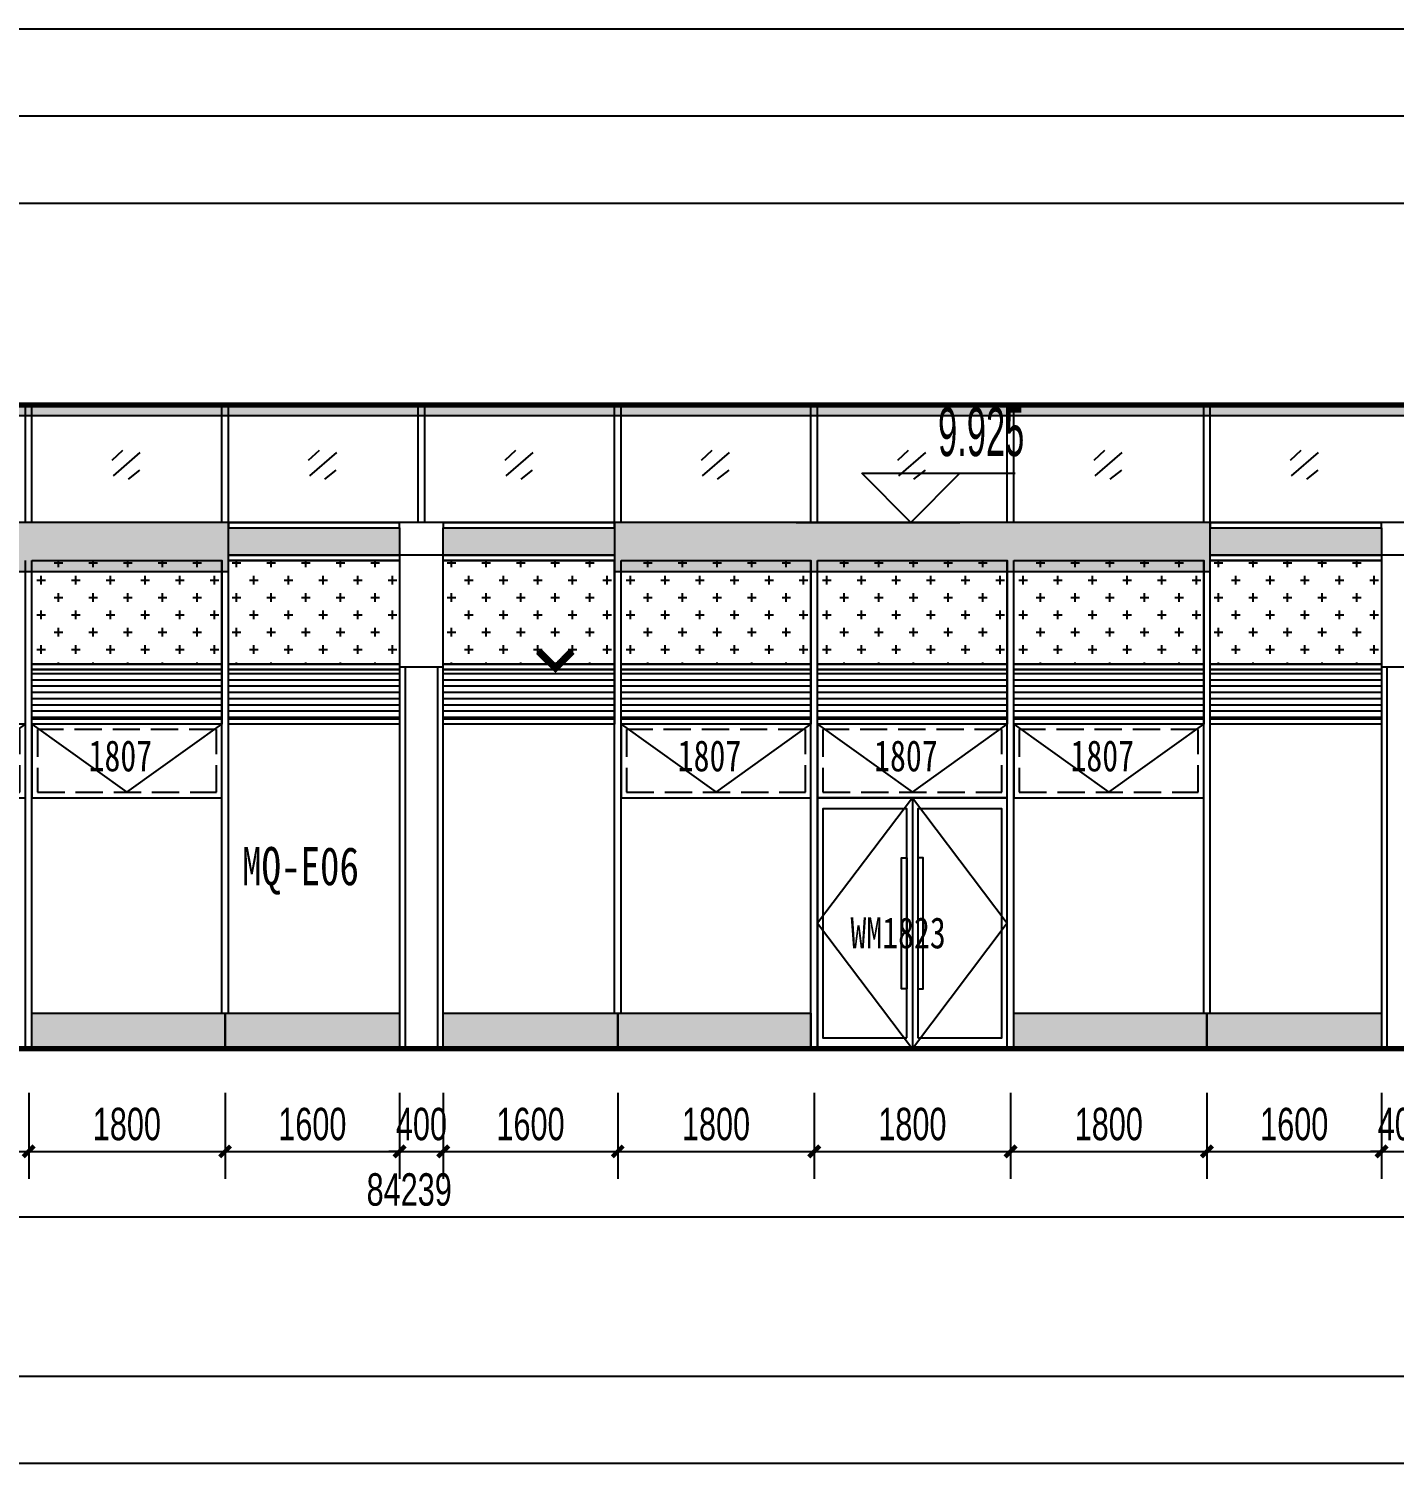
# Model space of a CAD drawing. Extents: x -483182 to 812890, y -390528 to -214858.
# Drawn here: x -268988 to -256471, y -337642 to -324492 of the extents above; entities that cross this region are included whole.
import ezdxf

# ---------------------------------------------------------------- set-up
doc = ezdxf.new("R2010")
doc.units = 0
doc.header["$LTSCALE"] = 1000
doc.header["$MEASUREMENT"] = 0
doc.linetypes.add('DASH', pattern=[0.35, 0.25, -0.1])
doc.linetypes.add('DOT2', pattern=[0.125, 0, -0.125])
for name, color, linetype in [('01-标注_尺寸', 124, 'Continuous'), ('01-标注_标高', 200, 'Continuous'), ('01-标注_符号', 200, 'Continuous'), ('02-TEXT_标注', 130, 'Continuous'), ('05-填充_156', 156, 'Continuous'), ('05-填充_168', 168, 'Continuous'), ('05-填充_18', 18, 'Continuous'), ('A-0-图名图例', 2, 'Continuous'), ('A-C_窗', 140, 'Continuous'), ('A-C_门', 150, 'Continuous'), ('A-E_栏杆', 232, 'Continuous'), ('D-铝板', 181, 'Continuous'), ('E-立面轮廓', 241, 'Continuous')]:
    doc.layers.add(name, color=color, linetype=linetype)
doc.layers.add('04-不打印_辅助线', color=165, linetype='Continuous', plot=False)
doc.styles.add('_TCH_AXIS', font='STXIHEI_0.TTF', dxfattribs={"width": 0.75})
doc.styles.add('_TCH_DIM', font='ros.shx', dxfattribs={"width": 0.75, "bigfont": 'jd.shx'})
doc.styles.add('_TCH_DIM_T3', font='ros.shx', dxfattribs={"width": 0.705882, "bigfont": 'jd.shx'})
doc.styles.get("Standard").update_dxf_attribs({"font": 'STXIHEI_0.TTF', "width": 0.75})
doc.dimstyles.new('_TCH_ARCH&&100', dxfattribs={"dimtxt": 297.5, "dimasz": 100, "dimexe": 250, "dimexo": 300, "dimgap": 100, "dimtad": 1, "dimdec": 0, "dimzin": 0, "dimdsep": 46, "dimtxsty": '_TCH_DIM_T3', "dimblk": 'ARCHTICK', "dimcen": 0.09, "dimclrt": 7, "dimazin": 2, "dimtfac": 1, "dimtdec": 0, "dimtix": 1, "dimtmove": 2, "dimatfit": 3, "dimfxl": 0, "dimtolj": 1, "dimtzin": 0, "dimarcsym": 0})

# ---------------------------------------------------------------- blocks, each defined once
blk = doc.blocks.new('jmhrsdhj')
for p, q in [((-200, 3500), (-200, 0)), ((-150, 3500), (-150, 0)), ((150, 0), (150, 3500)), ((200, 0), (200, 3500))]:
    blk.add_line(p, q)
blk.add_lwpolyline([(-200, 3500), (200, 3500), (200, 4525), (-200, 4525)], close=True)
blk = doc.blocks.new('A$C2E0A5E3B')
blk.add_lwpolyline([(-5, 0), (1735, 0), (1735, 675), (-5, 675)], close=True)
for points in [[(-5, 675), (865, 50)], [(865, 50), (1735, 675)]]:
    blk.add_lwpolyline(points)
at = {"linetype": 'DASH'}
blk.add_lwpolyline([(45, 50), (1685, 50), (1685, 625), (45, 625)], close=True, dxfattribs=at)
at = {"layer": '04-不打印_辅助线', "width": 0.75}
blk.add_text('1807', height=285.4, dxfattribs=at).set_placement((514, 242))
blk = doc.blocks.new('*U156')
at = {"layer": 'A-C_窗'}
blk.add_blockref('A$C2E0A5E3B', (-865, -337.5), dxfattribs=at)
blk = doc.blocks.new('*U157')
at = {"layer": 'A-C_窗', "color": 0, "linetype": 'ByBlock', "lineweight": -2, "transparency": 16777216}
for p in [(0, 0), (1800, 0), (3600, 0)]:
    blk.add_blockref('*U156', p, dxfattribs=at)
blk = doc.blocks.new('*U143')
at = {"layer": '05-填充_168'}
h = blk.add_hatch(color=256, dxfattribs=at)
h.dxf.hatch_style = 1
h.paths.add_polyline_path([(0, 300), (1570, 300), (1570, 50), (0, 50)])
for points in [[(0, 350), (1570, 350)], [(0, 300), (1570, 300)], [(0, 50), (1570, 50)], [(0, 0), (1570, 0)]]:
    blk.add_lwpolyline(points)
for points in [[(0, 300), (1570, 300), (1570, 350), (0, 350)], [(0, 300), (1570, 300), (1570, 50), (0, 50)], [(1570, 0), (0, 0), (0, 50), (1570, 50)]]:
    blk.add_lwpolyline(points, close=True)
blk = doc.blocks.new('*U158')
at = {"layer": 'A-C_窗'}
blk.add_blockref('A$C2E0A5E3B', (-865, -337.5), dxfattribs=at)
blk = doc.blocks.new('*U159')
at = {"layer": 'A-C_窗', "color": 0, "linetype": 'ByBlock', "lineweight": -2, "transparency": 16777216}
for p in [(0, 0), (1800, 0), (3600, 0)]:
    blk.add_blockref('*U158', p, dxfattribs=at)
blk = doc.blocks.new('A$C5BC7050D')
for points in [[(-1735, 0), (5, 0), (5, 2300), (-1735, 2300)], [(-915, 100), (-915, 2200), (-1685, 2200), (-1685, 100)], [(-815, 100), (-45, 100), (-45, 2200), (-815, 2200)], [(-915, 550), (-965, 550), (-965, 1750), (-915, 1750)], [(-815, 550), (-765, 550), (-765, 1750), (-815, 1750)]]:
    blk.add_lwpolyline(points, close=True)
for points in [[(-865, 2300), (-1735, 1150), (-865, 0)], [(-865, 2300), (-865, 0)], [(-865, 2300), (5, 1150), (-865, 0)]]:
    blk.add_lwpolyline(points)
at = {"layer": '04-不打印_辅助线', "style": '_TCH_AXIS', "width": 0.75}
blk.add_text('WM1823', height=285.4, dxfattribs=at).set_placement((-1433, 920))
blk = doc.blocks.new('A$C58EF75E28')
at = {"layer": '05-填充_18'}
h = blk.add_hatch(color=256, dxfattribs=at)
h.dxf.hatch_style = 1
h.paths.add_polyline_path([(0, -100), (5460, -100), (5460, 350), (0, 350)])
blk.add_lwpolyline([(0, -100), (5460, -100), (5460, 350), (0, 350)], close=True)
blk = doc.blocks.new('*U142')
at = {"layer": '05-填充_168'}
h = blk.add_hatch(color=256, dxfattribs=at)
h.dxf.hatch_style = 1
h.paths.add_polyline_path([(0, 300), (1570, 300), (1570, 50), (0, 50)])
for points in [[(0, 350), (1570, 350)], [(0, 300), (1570, 300)], [(0, 50), (1570, 50)], [(0, 0), (1570, 0)]]:
    blk.add_lwpolyline(points)
for points in [[(0, 300), (1570, 300), (1570, 350), (0, 350)], [(0, 300), (1570, 300), (1570, 50), (0, 50)], [(1570, 0), (0, 0), (0, 50), (1570, 50)]]:
    blk.add_lwpolyline(points, close=True)
blk = doc.blocks.new('A$C58EF75E29')
at = {"layer": '05-填充_18'}
h = blk.add_hatch(color=256, dxfattribs=at)
h.dxf.hatch_style = 1
h.paths.add_polyline_path([(0, -100), (5460, -100), (5460, 350), (0, 350)])
blk.add_lwpolyline([(0, -100), (5460, -100), (5460, 350), (0, 350)], close=True)
blk = doc.blocks.new('jtrsytrs')
at = {"layer": 'A-E_栏杆'}
for points in [[(861, -416), (763, -507)], [(1020, -435), (773, -648)], [(1016, -596), (911, -679)]]:
    blk.add_lwpolyline(points, dxfattribs=at)
blk = doc.blocks.new('*U165')
at = {"layer": 'A-C_窗'}
blk.add_blockref('jtrsytrs', (-907, 533), dxfattribs=at)
blk = doc.blocks.new('*U164')
at = {"layer": 'A-E_栏杆'}
for p, q in [((-30, -537.5), (-30, 537.5)), ((30, -537.5), (30, 537.5))]:
    blk.add_line(p, q, dxfattribs=at)
blk = doc.blocks.new('ccc')
at = {"layer": 'A-C_窗'}
for points in [[(23230, 325), (25000, 325), (25000, 0), (23230, 0)], [(25000, 325), (26600, 325), (26600, 0), (25000, 0)], [(27000, 325), (28600, 325), (28600, 0), (27000, 0)], [(28600, 325), (30370, 325), (30370, 0), (28600, 0)], [(32230, 325), (34000, 325), (34000, 0), (32230, 0)], [(34000, 325), (35600, 325), (35600, 0), (34000, 0)]]:
    blk.add_lwpolyline(points, close=True, dxfattribs=at)
blk = doc.blocks.new('kiufyujytd')
at = {"layer": '05-填充_156'}
h = blk.add_hatch(dxfattribs=at)
h.set_pattern_fill('CROSS', color=136, scale=100)
h.set_pattern_definition([(0, (-16817, 315929.43), (158.75, 158.75), [79.375, -238.125]), (90, (-16777.32, 315889.74), (-158.75, 158.75), [79.375, -238.125])])
h.paths.add_polyline_path([(14430, 4175), (16170, 4175), (16170, 3225), (14430, 3225)])
h = blk.add_hatch(dxfattribs=at)
h.set_pattern_fill('CROSS', color=136, scale=100)
h.set_pattern_definition([(0, (-15187, 315929.43), (158.75, 158.75), [79.375, -238.125]), (90, (-15147.32, 315889.74), (-158.75, 158.75), [79.375, -238.125])])
h.paths.add_polyline_path([(16230, 4175), (17800, 4175), (17800, 3225), (16230, 3225)])
h = blk.add_hatch(dxfattribs=at)
h.set_pattern_fill('CROSS', color=136, scale=100)
h.set_pattern_definition([(0, (-13217, 315929.43), (158.75, 158.75), [79.375, -238.125]), (90, (-13177.32, 315889.74), (-158.75, 158.75), [79.375, -238.125])])
h.paths.add_polyline_path([(18200, 4175), (19770, 4175), (19770, 3225), (18200, 3225)])
h = blk.add_hatch(dxfattribs=at)
h.set_pattern_fill('CROSS', color=136, scale=100)
h.set_pattern_definition([(0, (-11417, 315929.43), (158.75, 158.75), [79.375, -238.125]), (90, (-11377.32, 315889.74), (-158.75, 158.75), [79.375, -238.125])])
h.paths.add_polyline_path([(19830, 4175), (21570, 4175), (21570, 3225), (19830, 3225)])
h = blk.add_hatch(dxfattribs=at)
h.set_pattern_fill('CROSS', color=136, scale=100)
h.set_pattern_definition([(0, (-9617, 315929.43), (158.75, 158.75), [79.375, -238.125]), (90, (-9577.32, 315889.74), (-158.75, 158.75), [79.375, -238.125])])
h.paths.add_polyline_path([(21630, 4175), (23370, 4175), (23370, 3225), (21630, 3225)])
h = blk.add_hatch(dxfattribs=at)
h.set_pattern_fill('CROSS', color=136, scale=100)
h.set_pattern_definition([(0, (-7817, 315929.43), (158.75, 158.75), [79.375, -238.125]), (90, (-7777.32, 315889.74), (-158.75, 158.75), [79.375, -238.125])])
h.paths.add_polyline_path([(23430, 4175), (25170, 4175), (25170, 3225), (23430, 3225)])
h = blk.add_hatch(dxfattribs=at)
h.set_pattern_fill('CROSS', color=136, scale=100)
h.set_pattern_definition([(0, (-6187, 315929.43), (158.75, 158.75), [79.375, -238.125]), (90, (-6147.32, 315889.74), (-158.75, 158.75), [79.375, -238.125])])
h.paths.add_polyline_path([(25230, 4175), (26800, 4175), (26800, 3225), (25230, 3225)])
h = blk.add_hatch(dxfattribs=at)
h.set_pattern_fill('LINE', color=256, scale=60)
h.set_pattern_definition([(0, (15686, 2725), (0, 57.15), [])])
h.paths.add_polyline_path([(14430, 3175), (16170, 3175), (16170, 2725), (14430, 2725)])
h = blk.add_hatch(dxfattribs=at)
h.set_pattern_fill('LINE', color=256, scale=60)
h.set_pattern_definition([(0, (17316, 2725), (0, 57.15), [])])
h.paths.add_polyline_path([(16230, 3175), (17800, 3175), (17800, 2725), (16230, 2725)])
h = blk.add_hatch(dxfattribs=at)
h.set_pattern_fill('LINE', color=256, scale=60)
h.set_pattern_definition([(0, (19286, 2725), (0, 57.15), [])])
h.paths.add_polyline_path([(18200, 3175), (19770, 3175), (19770, 2725), (18200, 2725)])
h = blk.add_hatch(dxfattribs=at)
h.set_pattern_fill('LINE', color=256, scale=60)
h.set_pattern_definition([(0, (21086, 2725), (0, 57.15), [])])
h.paths.add_polyline_path([(19830, 3175), (21570, 3175), (21570, 2725), (19830, 2725)])
h = blk.add_hatch(dxfattribs=at)
h.set_pattern_fill('LINE', color=256, scale=60)
h.set_pattern_definition([(0, (22886, 2725), (0, 57.15), [])])
h.paths.add_polyline_path([(21630, 3175), (23370, 3175), (23370, 2725), (21630, 2725)])
h = blk.add_hatch(dxfattribs=at)
h.set_pattern_fill('LINE', color=256, scale=60)
h.set_pattern_definition([(0, (24686, 2725), (0, 57.15), [])])
h.paths.add_polyline_path([(23430, 3175), (25170, 3175), (25170, 2725), (23430, 2725)])
h = blk.add_hatch(dxfattribs=at)
h.set_pattern_fill('LINE', color=256, scale=60)
h.set_pattern_definition([(0, (26316, 2725), (0, 57.15), [])])
h.paths.add_polyline_path([(25230, 3175), (26800, 3175), (26800, 2725), (25230, 2725)])
at = {"layer": '05-填充_168'}
h = blk.add_hatch(color=256, dxfattribs=at)
h.dxf.hatch_style = 1
h.paths.add_polyline_path([(57630, -300), (60008, -300), (60008, 25), (57630, 25)])
h.paths.add_polyline_path([(54200, 25), (55770, 25), (55770, -300), (54200, -300)])
h.paths.add_polyline_path([(45200, -300), (53800, -300), (53800, 25), (45200, 25)])
h.paths.add_polyline_path([(43230, -300), (44800, -300), (44800, 25), (43230, 25)])
h.paths.add_polyline_path([(36200, 25), (37770, 25), (37770, -300), (36200, -300)])
h.paths.add_polyline_path([(27200, -300), (35800, -300), (35800, 25), (27200, 25)])
h.paths.add_polyline_path([(23430, -300), (26800, -300), (26800, 25), (23430, 25)])
h.paths.add_polyline_path([(18200, -300), (21570, -300), (21570, 25), (18200, 25)])
h.paths.add_polyline_path([(14430, -300), (17800, -300), (17800, 25), (14430, 25)])
h.paths.add_polyline_path([(9200, -300), (12570, -300), (12570, 25), (9200, 25)])
h.paths.add_polyline_path([(200, -300), (8800, -300), (8800, 25), (200, 25)])
h.paths.add_polyline_path([(-3570, -300), (-200, -300), (-200, 25), (-3570, 25)])
h.paths.add_polyline_path([(-5430, -300), (-8800, -300), (-8800, 25), (-5430, 25)])
for points in [[(14430, 4175), (16170, 4175), (16170, 3225), (14430, 3225)], [(16230, 4175), (17800, 4175), (17800, 3225), (16230, 3225)], [(18200, 4175), (19770, 4175), (19770, 3225), (18200, 3225)], [(19830, 4175), (21570, 4175), (21570, 3225), (19830, 3225)], [(21630, 4175), (23370, 4175), (23370, 3225), (21630, 3225)], [(23430, 4175), (25170, 4175), (25170, 3225), (23430, 3225)], [(25230, 4175), (26800, 4175), (26800, 3225), (25230, 3225)], [(16170, 3175), (14430, 3175), (14430, 3225), (16170, 3225)], [(14430, 3175), (16170, 3175), (16170, 2725), (14430, 2725)], [(17800, 3175), (16230, 3175), (16230, 3225), (17800, 3225)], [(16230, 3175), (17800, 3175), (17800, 2725), (16230, 2725)], [(19770, 3175), (18200, 3175), (18200, 3225), (19770, 3225)], [(18200, 3175), (19770, 3175), (19770, 2725), (18200, 2725)], [(21570, 3175), (19830, 3175), (19830, 3225), (21570, 3225)], [(19830, 3175), (21570, 3175), (21570, 2725), (19830, 2725)], [(23370, 3175), (21630, 3175), (21630, 3225), (23370, 3225)], [(21630, 3175), (23370, 3175), (23370, 2725), (21630, 2725)], [(25170, 3175), (23430, 3175), (23430, 3225), (25170, 3225)], [(23430, 3175), (25170, 3175), (25170, 2725), (23430, 2725)], [(26800, 3175), (25230, 3175), (25230, 3225), (26800, 3225)], [(25230, 3175), (26800, 3175), (26800, 2725), (25230, 2725)], [(16170, 2675), (14430, 2675), (14430, 2725), (16170, 2725)], [(17800, 2675), (16230, 2675), (16230, 2725), (17800, 2725)], [(19770, 2675), (18200, 2675), (18200, 2725), (19770, 2725)], [(21570, 2675), (19830, 2675), (19830, 2725), (21570, 2725)], [(23370, 2675), (21630, 2675), (21630, 2725), (23370, 2725)], [(25170, 2675), (23430, 2675), (23430, 2725), (25170, 2725)], [(26800, 2675), (25230, 2675), (25230, 2725), (26800, 2725)]]:
    blk.add_lwpolyline(points, close=True)
for points in [[(14430, 3225), (16170, 3225)], [(14430, 3175), (16170, 3175)], [(16230, 3225), (17800, 3225)], [(16230, 3175), (17800, 3175)], [(18200, 3225), (19770, 3225)], [(18200, 3175), (19770, 3175)], [(19830, 3225), (21570, 3225)], [(19830, 3175), (21570, 3175)], [(21630, 3225), (23370, 3225)], [(21630, 3175), (23370, 3175)], [(23430, 3225), (25170, 3225)], [(23430, 3175), (25170, 3175)], [(25230, 3225), (26800, 3225)], [(25230, 3175), (26800, 3175)]]:
    blk.add_lwpolyline(points)
at = {"layer": 'A-C_窗'}
for p, q in [((14370, -300), (14370, 4175)), ((14430, -300), (14430, 4175)), ((16170, 25), (16170, 4175)), ((16230, 25), (16230, 4175)), ((19770, 25), (19770, 4175)), ((19830, 25), (19830, 4175)), ((21570, -300), (21570, 4175)), ((21630, -300), (21630, 4175)), ((23370, -300), (23370, 4175)), ((23430, -300), (23430, 4175)), ((25170, 25), (25170, 4175)), ((25230, 25), (25230, 4175))]:
    blk.add_line(p, q, dxfattribs=at)
for points in [[(-1120, 5600), (-8800, 5600), (-8800, -300), (44970, -300)], [(44970, 5600), (1120, 5600)]]:
    blk.add_lwpolyline(points, dxfattribs=at)
blk.add_blockref('ccc', (-8800, -300))
for name, p in [('*U142', (16230, 4175)), ('*U143', (18200, 4175)), ('*U142', (25230, 4175)), ('*U157', (11700, 2338)), ('*U159', (20700, 2338))]:
    blk.add_blockref(name, p, dxfattribs=at)
at = {"layer": 'A-C_门'}
blk.add_blockref('A$C5BC7050D', (23365, -300), dxfattribs=at)
at = {"layer": 'A-E_栏杆', "color": 0, "linetype": 'ByBlock', "lineweight": -2, "transparency": 16777216}
for name, p in [('*U164', (14400, 5062)), ('*U164', (16200, 5062)), ('*U164', (18000, 5062)), ('*U164', (19800, 5062)), ('*U164', (21600, 5062)), ('*U164', (23400, 5062)), ('*U164', (25200, 5062)), ('*U165', (15307, 5067)), ('*U165', (17107, 5067)), ('*U165', (18907, 5067)), ('*U165', (20707, 5067)), ('*U165', (22507, 5067)), ('*U165', (24307, 5067)), ('*U165', (26107, 5067))]:
    blk.add_blockref(name, p, dxfattribs=at)
at = {"layer": 'D-铝板'}
for name, p in [('A$C58EF75E29', (10770, 4175)), ('A$C58EF75E28', (19770, 4175)), ('jmhrsdhj', (18000, -300)), ('jmhrsdhj', (27000, -300))]:
    blk.add_blockref(name, p, dxfattribs=at)
blk = doc.blocks.new('*X6')
at = {"color": 0}
for p, q in [((-1012.3116, 1692.7221), (-1012.3116, 1692.7226)), ((-1012.3115, 1692.7227), (-1012.2838, 1692.7227)), ((-1012.3111, 1692.7217), (-1012.2828, 1692.7217)), ((-1012.3106, 1692.7211), (-1012.3106, 1692.7236)), ((-1012.3105, 1692.7237), (-1012.2848, 1692.7237)), ((-1012.3101, 1692.7207), (-1012.2818, 1692.7207)), ((-1012.3096, 1692.7201), (-1012.3096, 1692.7246)), ((-1012.3095, 1692.7247), (-1012.2858, 1692.7247)), ((-1012.3091, 1692.7197), (-1012.2808, 1692.7197)), ((-1012.3086, 1692.7191), (-1012.3086, 1692.7256)), ((-1012.3085, 1692.7257), (-1012.2868, 1692.7257)), ((-1012.3081, 1692.7187), (-1012.2798, 1692.7187)), ((-1012.3076, 1692.7181), (-1012.3076, 1692.7266)), ((-1012.3075, 1692.7267), (-1012.2878, 1692.7267)), ((-1012.3066, 1692.7171), (-1012.3066, 1692.7276)), ((-1012.3065, 1692.7277), (-1012.2888, 1692.7277)), ((-1012.3056, 1692.7161), (-1012.3056, 1692.7286)), ((-1012.3055, 1692.7287), (-1012.2898, 1692.7287)), ((-1012.3046, 1692.7151), (-1012.3046, 1692.7296)), ((-1012.3045, 1692.7297), (-1012.2908, 1692.7297)), ((-1012.3036, 1692.7141), (-1012.3036, 1692.7306)), ((-1012.3035, 1692.7307), (-1012.2918, 1692.7307)), ((-1012.3026, 1692.7131), (-1012.3026, 1692.7316)), ((-1012.3025, 1692.7317), (-1012.2928, 1692.7317)), ((-1012.3016, 1692.7121), (-1012.3016, 1692.7326)), ((-1012.3015, 1692.7327), (-1012.2938, 1692.7327)), ((-1012.3006, 1692.7111), (-1012.3006, 1692.7336)), ((-1012.3005, 1692.7337), (-1012.2948, 1692.7337)), ((-1012.2996, 1692.7101), (-1012.2996, 1692.7346)), ((-1012.2995, 1692.7347), (-1012.2958, 1692.7347)), ((-1012.2986, 1692.7091), (-1012.2986, 1692.7356)), ((-1012.2985, 1692.7357), (-1012.2968, 1692.7357)), ((-1012.2976, 1692.7081), (-1012.2976, 1692.7364)), ((-1012.2966, 1692.7071), (-1012.2966, 1692.7354)), ((-1012.2956, 1692.7061), (-1012.2956, 1692.7344)), ((-1012.2946, 1692.7051), (-1012.2946, 1692.7334)), ((-1012.2936, 1692.7041), (-1012.2936, 1692.7324)), ((-1012.2926, 1692.7031), (-1012.2926, 1692.7314)), ((-1012.2916, 1692.7021), (-1012.2916, 1692.7304)), ((-1012.2906, 1692.7011), (-1012.2906, 1692.7294)), ((-1012.2896, 1692.7001), (-1012.2896, 1692.7284)), ((-1012.2886, 1692.6991), (-1012.2886, 1692.7274)), ((-1012.2876, 1692.6981), (-1012.2876, 1692.7264)), ((-1012.2866, 1692.6971), (-1012.2866, 1692.7254)), ((-1012.2856, 1692.6961), (-1012.2856, 1692.7244)), ((-1012.2846, 1692.6951), (-1012.2846, 1692.7234)), ((-1012.2836, 1692.6941), (-1012.2836, 1692.7224)), ((-1012.2826, 1692.6931), (-1012.2826, 1692.7214)), ((-1012.2816, 1692.6921), (-1012.2816, 1692.7204)), ((-1012.2806, 1692.6911), (-1012.2806, 1692.7194)), ((-1012.2796, 1692.6901), (-1012.2796, 1692.7184)), ((-1012.3071, 1692.7177), (-1012.2788, 1692.7177)), ((-1012.3061, 1692.7167), (-1012.2778, 1692.7167)), ((-1012.3051, 1692.7157), (-1012.2768, 1692.7157)), ((-1012.3041, 1692.7147), (-1012.2758, 1692.7147)), ((-1012.3031, 1692.7137), (-1012.2748, 1692.7137)), ((-1012.3021, 1692.7127), (-1012.2738, 1692.7127)), ((-1012.3011, 1692.7117), (-1012.2728, 1692.7117)), ((-1012.3001, 1692.7107), (-1012.2718, 1692.7107)), ((-1012.2991, 1692.7097), (-1012.2708, 1692.7097)), ((-1012.2981, 1692.7087), (-1012.2698, 1692.7087)), ((-1012.2971, 1692.7077), (-1012.2688, 1692.7077)), ((-1012.2961, 1692.7067), (-1012.2678, 1692.7067)), ((-1012.2951, 1692.7057), (-1012.2668, 1692.7057)), ((-1012.2941, 1692.7047), (-1012.2658, 1692.7047)), ((-1012.2931, 1692.7037), (-1012.2648, 1692.7037)), ((-1012.2921, 1692.7027), (-1012.2638, 1692.7027)), ((-1012.2911, 1692.7017), (-1012.2628, 1692.7017)), ((-1012.2901, 1692.7007), (-1012.2618, 1692.7007)), ((-1012.2891, 1692.6997), (-1012.2608, 1692.6997)), ((-1012.2881, 1692.6987), (-1012.2598, 1692.6987)), ((-1012.2871, 1692.6977), (-1012.2588, 1692.6977)), ((-1012.2861, 1692.6967), (-1012.2578, 1692.6967)), ((-1012.2851, 1692.6957), (-1012.2568, 1692.6957)), ((-1012.2841, 1692.6947), (-1012.2558, 1692.6947)), ((-1012.2831, 1692.6937), (-1012.2548, 1692.6937)), ((-1012.2821, 1692.6927), (-1012.2538, 1692.6927)), ((-1012.2811, 1692.6917), (-1012.2528, 1692.6917)), ((-1012.2801, 1692.6907), (-1012.2518, 1692.6907)), ((-1012.2791, 1692.6897), (-1012.2508, 1692.6897)), ((-1012.2786, 1692.6891), (-1012.2786, 1692.7174)), ((-1012.2781, 1692.6887), (-1012.2498, 1692.6887)), ((-1012.2776, 1692.6881), (-1012.2776, 1692.7164)), ((-1012.2771, 1692.6877), (-1012.2488, 1692.6877)), ((-1012.2766, 1692.6871), (-1012.2766, 1692.7154)), ((-1012.2761, 1692.6867), (-1012.2478, 1692.6867)), ((-1012.2756, 1692.6861), (-1012.2756, 1692.7144)), ((-1012.2751, 1692.6857), (-1012.2468, 1692.6857)), ((-1012.2746, 1692.6851), (-1012.2746, 1692.7134)), ((-1012.2741, 1692.6847), (-1012.2458, 1692.6847)), ((-1012.2736, 1692.6841), (-1012.2736, 1692.7124)), ((-1012.2731, 1692.6837), (-1012.2448, 1692.6837)), ((-1012.2726, 1692.6831), (-1012.2726, 1692.7114)), ((-1012.2721, 1692.6827), (-1012.2438, 1692.6827)), ((-1012.2716, 1692.6821), (-1012.2716, 1692.7104)), ((-1012.2711, 1692.6817), (-1012.2428, 1692.6817)), ((-1012.2706, 1692.6811), (-1012.2706, 1692.7094)), ((-1012.2701, 1692.6807), (-1012.2418, 1692.6807)), ((-1012.2696, 1692.6801), (-1012.2696, 1692.7084)), ((-1012.2691, 1692.6797), (-1012.2408, 1692.6797)), ((-1012.2686, 1692.6791), (-1012.2686, 1692.7074)), ((-1012.2681, 1692.6787), (-1012.2398, 1692.6787)), ((-1012.2676, 1692.6781), (-1012.2676, 1692.7064)), ((-1012.2671, 1692.6777), (-1012.2388, 1692.6777)), ((-1012.2666, 1692.6771), (-1012.2666, 1692.7054)), ((-1012.2661, 1692.6767), (-1012.2378, 1692.6767)), ((-1012.2656, 1692.6761), (-1012.2656, 1692.7044)), ((-1012.2651, 1692.6757), (-1012.2368, 1692.6757)), ((-1012.2646, 1692.6751), (-1012.2646, 1692.7034)), ((-1012.2641, 1692.6747), (-1012.2358, 1692.6747)), ((-1012.2636, 1692.6741), (-1012.2636, 1692.7024)), ((-1012.2636, 1692.6657), (-1012.2353, 1692.6657)), ((-1012.2636, 1692.6374), (-1012.2636, 1692.6657)), ((-1012.2631, 1692.6737), (-1012.2348, 1692.6737)), ((-1012.2626, 1692.6731), (-1012.2626, 1692.7014)), ((-1012.2626, 1692.6667), (-1012.2343, 1692.6667)), ((-1012.2626, 1692.6384), (-1012.2626, 1692.6667)), ((-1012.2621, 1692.6727), (-1012.2338, 1692.6727)), ((-1012.2616, 1692.6721), (-1012.2616, 1692.7004)), ((-1012.2616, 1692.6677), (-1012.2333, 1692.6677)), ((-1012.2616, 1692.6394), (-1012.2616, 1692.6677)), ((-1012.2611, 1692.6717), (-1012.2328, 1692.6717)), ((-1012.2606, 1692.6711), (-1012.2606, 1692.6994)), ((-1012.2606, 1692.6687), (-1012.2323, 1692.6687)), ((-1012.2606, 1692.6404), (-1012.2606, 1692.6687)), ((-1012.2601, 1692.6707), (-1012.2318, 1692.6707)), ((-1012.2596, 1692.6701), (-1012.2596, 1692.6984)), ((-1012.2596, 1692.6697), (-1012.2313, 1692.6697)), ((-1012.2596, 1692.6414), (-1012.2596, 1692.6697)), ((-1012.2586, 1692.6424), (-1012.2586, 1692.6974)), ((-1012.2576, 1692.6434), (-1012.2576, 1692.6964)), ((-1012.2566, 1692.6444), (-1012.2566, 1692.6954)), ((-1012.2556, 1692.6454), (-1012.2556, 1692.6944)), ((-1012.2546, 1692.6464), (-1012.2546, 1692.6934)), ((-1012.2536, 1692.6474), (-1012.2536, 1692.6924)), ((-1012.2526, 1692.6484), (-1012.2526, 1692.6914)), ((-1012.2516, 1692.6494), (-1012.2516, 1692.6904)), ((-1012.2506, 1692.6504), (-1012.2506, 1692.6894)), ((-1012.2496, 1692.6514), (-1012.2496, 1692.6884)), ((-1012.2486, 1692.6524), (-1012.2486, 1692.6874)), ((-1012.2476, 1692.6534), (-1012.2476, 1692.6864)), ((-1012.2466, 1692.6544), (-1012.2466, 1692.6854)), ((-1012.2456, 1692.6554), (-1012.2456, 1692.6844)), ((-1012.2446, 1692.6564), (-1012.2446, 1692.6834)), ((-1012.2436, 1692.6574), (-1012.2436, 1692.6824)), ((-1012.2426, 1692.6584), (-1012.2426, 1692.6814)), ((-1012.2416, 1692.6594), (-1012.2416, 1692.6804)), ((-1012.2406, 1692.6604), (-1012.2406, 1692.6794)), ((-1012.2396, 1692.6614), (-1012.2396, 1692.6784)), ((-1012.2386, 1692.6624), (-1012.2386, 1692.6774)), ((-1012.2376, 1692.6634), (-1012.2376, 1692.6764)), ((-1012.2366, 1692.6644), (-1012.2366, 1692.6754)), ((-1012.2356, 1692.6654), (-1012.2356, 1692.6744)), ((-1012.2346, 1692.6664), (-1012.2346, 1692.6734)), ((-1012.2336, 1692.6674), (-1012.2336, 1692.6724)), ((-1012.2326, 1692.6684), (-1012.2326, 1692.6714)), ((-1012.2316, 1692.6694), (-1012.2316, 1692.6704)), ((-1012.3116, 1692.6177), (-1012.2833, 1692.6177)), ((-1012.3116, 1692.6172), (-1012.3116, 1692.6177)), ((-1012.3111, 1692.6167), (-1012.2843, 1692.6167)), ((-1012.3106, 1692.6187), (-1012.2823, 1692.6187)), ((-1012.3106, 1692.6162), (-1012.3106, 1692.6187)), ((-1012.3101, 1692.6157), (-1012.2853, 1692.6157)), ((-1012.3096, 1692.6197), (-1012.2813, 1692.6197)), ((-1012.3096, 1692.6152), (-1012.3096, 1692.6197)), ((-1012.3091, 1692.6147), (-1012.2863, 1692.6147)), ((-1012.3086, 1692.6207), (-1012.2803, 1692.6207)), ((-1012.3086, 1692.6142), (-1012.3086, 1692.6207)), ((-1012.3081, 1692.6137), (-1012.2873, 1692.6137)), ((-1012.3076, 1692.6217), (-1012.2793, 1692.6217)), ((-1012.3076, 1692.6132), (-1012.3076, 1692.6217)), ((-1012.3071, 1692.6127), (-1012.2883, 1692.6127)), ((-1012.3066, 1692.6227), (-1012.2783, 1692.6227)), ((-1012.3066, 1692.6122), (-1012.3066, 1692.6227)), ((-1012.3056, 1692.6237), (-1012.2773, 1692.6237)), ((-1012.3056, 1692.6112), (-1012.3056, 1692.6237)), ((-1012.3046, 1692.6247), (-1012.2763, 1692.6247)), ((-1012.3046, 1692.6102), (-1012.3046, 1692.6247)), ((-1012.3036, 1692.6257), (-1012.2753, 1692.6257)), ((-1012.3036, 1692.6092), (-1012.3036, 1692.6257)), ((-1012.3026, 1692.6267), (-1012.2743, 1692.6267)), ((-1012.3026, 1692.6082), (-1012.3026, 1692.6267)), ((-1012.3016, 1692.6277), (-1012.2733, 1692.6277)), ((-1012.3016, 1692.6072), (-1012.3016, 1692.6277)), ((-1012.3006, 1692.6287), (-1012.2723, 1692.6287)), ((-1012.3006, 1692.6062), (-1012.3006, 1692.6287)), ((-1012.2996, 1692.6297), (-1012.2713, 1692.6297)), ((-1012.2996, 1692.6052), (-1012.2996, 1692.6297)), ((-1012.2986, 1692.6307), (-1012.2703, 1692.6307)), ((-1012.2986, 1692.6042), (-1012.2986, 1692.6307)), ((-1012.2976, 1692.6317), (-1012.2693, 1692.6317)), ((-1012.2976, 1692.6034), (-1012.2976, 1692.6317)), ((-1012.2966, 1692.6327), (-1012.2683, 1692.6327)), ((-1012.2966, 1692.6044), (-1012.2966, 1692.6327)), ((-1012.2956, 1692.6337), (-1012.2673, 1692.6337)), ((-1012.2956, 1692.6054), (-1012.2956, 1692.6337)), ((-1012.2946, 1692.6347), (-1012.2663, 1692.6347)), ((-1012.2946, 1692.6064), (-1012.2946, 1692.6347)), ((-1012.2936, 1692.6357), (-1012.2653, 1692.6357)), ((-1012.2936, 1692.6074), (-1012.2936, 1692.6357)), ((-1012.2926, 1692.6367), (-1012.2643, 1692.6367)), ((-1012.2926, 1692.6084), (-1012.2926, 1692.6367)), ((-1012.2916, 1692.6377), (-1012.2633, 1692.6377)), ((-1012.2916, 1692.6094), (-1012.2916, 1692.6377)), ((-1012.2906, 1692.6387), (-1012.2623, 1692.6387)), ((-1012.2906, 1692.6104), (-1012.2906, 1692.6387)), ((-1012.2896, 1692.6397), (-1012.2613, 1692.6397)), ((-1012.2896, 1692.6114), (-1012.2896, 1692.6397)), ((-1012.2886, 1692.6407), (-1012.2603, 1692.6407)), ((-1012.2886, 1692.6124), (-1012.2886, 1692.6407)), ((-1012.2876, 1692.6417), (-1012.2593, 1692.6417)), ((-1012.2876, 1692.6134), (-1012.2876, 1692.6417)), ((-1012.2866, 1692.6427), (-1012.2583, 1692.6427)), ((-1012.2866, 1692.6144), (-1012.2866, 1692.6427)), ((-1012.2856, 1692.6437), (-1012.2573, 1692.6437)), ((-1012.2856, 1692.6154), (-1012.2856, 1692.6437)), ((-1012.2846, 1692.6447), (-1012.2563, 1692.6447)), ((-1012.2846, 1692.6164), (-1012.2846, 1692.6447)), ((-1012.2836, 1692.6457), (-1012.2553, 1692.6457)), ((-1012.2836, 1692.6174), (-1012.2836, 1692.6457)), ((-1012.2826, 1692.6467), (-1012.2543, 1692.6467)), ((-1012.2826, 1692.6184), (-1012.2826, 1692.6467)), ((-1012.2816, 1692.6477), (-1012.2533, 1692.6477)), ((-1012.2816, 1692.6194), (-1012.2816, 1692.6477)), ((-1012.2806, 1692.6487), (-1012.2523, 1692.6487)), ((-1012.2806, 1692.6204), (-1012.2806, 1692.6487)), ((-1012.2796, 1692.6497), (-1012.2513, 1692.6497)), ((-1012.2796, 1692.6214), (-1012.2796, 1692.6497)), ((-1012.2786, 1692.6507), (-1012.2503, 1692.6507)), ((-1012.2786, 1692.6224), (-1012.2786, 1692.6507)), ((-1012.2776, 1692.6517), (-1012.2493, 1692.6517)), ((-1012.2776, 1692.6234), (-1012.2776, 1692.6517)), ((-1012.2766, 1692.6527), (-1012.2483, 1692.6527)), ((-1012.2766, 1692.6244), (-1012.2766, 1692.6527)), ((-1012.2756, 1692.6537), (-1012.2473, 1692.6537)), ((-1012.2756, 1692.6254), (-1012.2756, 1692.6537)), ((-1012.2746, 1692.6547), (-1012.2463, 1692.6547)), ((-1012.2746, 1692.6264), (-1012.2746, 1692.6547)), ((-1012.2736, 1692.6557), (-1012.2453, 1692.6557)), ((-1012.2736, 1692.6274), (-1012.2736, 1692.6557)), ((-1012.2726, 1692.6567), (-1012.2443, 1692.6567)), ((-1012.2726, 1692.6284), (-1012.2726, 1692.6567)), ((-1012.2716, 1692.6577), (-1012.2433, 1692.6577)), ((-1012.2716, 1692.6294), (-1012.2716, 1692.6577)), ((-1012.2706, 1692.6587), (-1012.2423, 1692.6587)), ((-1012.2706, 1692.6304), (-1012.2706, 1692.6587)), ((-1012.2696, 1692.6597), (-1012.2413, 1692.6597)), ((-1012.2696, 1692.6314), (-1012.2696, 1692.6597)), ((-1012.2686, 1692.6607), (-1012.2403, 1692.6607)), ((-1012.2686, 1692.6324), (-1012.2686, 1692.6607)), ((-1012.2676, 1692.6617), (-1012.2393, 1692.6617)), ((-1012.2676, 1692.6334), (-1012.2676, 1692.6617)), ((-1012.2666, 1692.6627), (-1012.2383, 1692.6627)), ((-1012.2666, 1692.6344), (-1012.2666, 1692.6627)), ((-1012.2656, 1692.6637), (-1012.2373, 1692.6637)), ((-1012.2656, 1692.6354), (-1012.2656, 1692.6637)), ((-1012.2646, 1692.6647), (-1012.2363, 1692.6647)), ((-1012.2646, 1692.6364), (-1012.2646, 1692.6647)), ((-1012.3061, 1692.6117), (-1012.2893, 1692.6117)), ((-1012.3051, 1692.6107), (-1012.2903, 1692.6107)), ((-1012.3041, 1692.6097), (-1012.2913, 1692.6097)), ((-1012.3031, 1692.6087), (-1012.2923, 1692.6087)), ((-1012.3021, 1692.6077), (-1012.2933, 1692.6077)), ((-1012.3011, 1692.6067), (-1012.2943, 1692.6067)), ((-1012.3001, 1692.6057), (-1012.2953, 1692.6057)), ((-1012.2991, 1692.6047), (-1012.2963, 1692.6047)), ((-1012.2981, 1692.6037), (-1012.2973, 1692.6037))]:
    blk.add_line(p, q, dxfattribs=at)
blk = doc.blocks.new('A-ARROW')
blk.add_lwpolyline([(0.0808, 0.0525), (0.0666, 0.0666), (0, 0), (0.0666, -0.0666), (0.0808, -0.0525), (0.0283, 0)], close=True)
at = {"rotation": 180}
blk.add_blockref('*X6', (-1012.2311, 1692.6699), dxfattribs=at)
blk = doc.blocks.new('AR')
at = {"xscale": -21.59999999986031, "yscale": 21.59999999999127, "zscale": 21.6, "rotation": 359.9999997162888}
blk.add_blockref('A-ARROW', (0, 0), dxfattribs=at)
blk = doc.blocks.new('_ArchTick')
at = {"color": 0, "linetype": 'ByBlock', "const_width": 0.4}
blk.add_lwpolyline([(-0.5, -0.5), (0.5, 0.5)], dxfattribs=at)
blk = doc.blocks.new('*D1437')
at = {"layer": '01-标注_尺寸', "color": 0, "lineweight": -2, "transparency": 16777216}
for p, q in [((-270788, -334246), (-270788, -335033)), ((-268988, -334246), (-268988, -335033)), ((-270788, -334783), (-268988, -334783))]:
    blk.add_line(p, q, dxfattribs=at)
at = {"layer": 'Defpoints', "color": 0, "transparency": 16777216}
for p in [(-270788, -333946), (-268988, -333946), (-268988, -334783)]:
    blk.add_point(p, dxfattribs=at)
at = {"layer": '01-标注_尺寸', "color": 0, "lineweight": -2, "transparency": 16777216, "xscale": 100, "yscale": 100, "zscale": 100, "rotation": 180}
blk.add_blockref('_ArchTick', (-270788, -334783), dxfattribs=at)
at = {"layer": '01-标注_尺寸', "color": 0, "lineweight": -2, "transparency": 16777216, "xscale": 100, "yscale": 100, "zscale": 100}
blk.add_blockref('_ArchTick', (-268988, -334783), dxfattribs=at)
at = {"layer": '01-标注_尺寸', "color": 7, "transparency": 16777216, "insert": (-269888, -334534), "char_height": 297.5, "attachment_point": 5, "style": '_TCH_DIM_T3'}
blk.add_mtext('\\A1;1800', dxfattribs=at)
blk = doc.blocks.new('*D1438')
at = {"layer": '01-标注_尺寸', "color": 0, "lineweight": -2, "transparency": 16777216}
for p, q in [((-268988, -334246), (-268988, -335033)), ((-267188, -334246), (-267188, -335033)), ((-268988, -334783), (-267188, -334783))]:
    blk.add_line(p, q, dxfattribs=at)
at = {"layer": 'Defpoints', "color": 0, "transparency": 16777216}
for p in [(-268988, -333946), (-267188, -333946), (-267188, -334783)]:
    blk.add_point(p, dxfattribs=at)
at = {"layer": '01-标注_尺寸', "color": 0, "lineweight": -2, "transparency": 16777216, "xscale": 100, "yscale": 100, "zscale": 100, "rotation": 180}
blk.add_blockref('_ArchTick', (-268988, -334783), dxfattribs=at)
at = {"layer": '01-标注_尺寸', "color": 0, "lineweight": -2, "transparency": 16777216, "xscale": 100, "yscale": 100, "zscale": 100}
blk.add_blockref('_ArchTick', (-267188, -334783), dxfattribs=at)
at = {"layer": '01-标注_尺寸', "color": 7, "transparency": 16777216, "insert": (-268088, -334534), "char_height": 297.5, "attachment_point": 5, "style": '_TCH_DIM_T3'}
blk.add_mtext('\\A1;1800', dxfattribs=at)
blk = doc.blocks.new('*D1439')
at = {"layer": '01-标注_尺寸', "color": 0, "lineweight": -2, "transparency": 16777216}
for p, q in [((-267188, -334246), (-267188, -335033)), ((-265588, -334246), (-265588, -335033)), ((-267188, -334783), (-265588, -334783))]:
    blk.add_line(p, q, dxfattribs=at)
at = {"layer": 'Defpoints', "color": 0, "transparency": 16777216}
for p in [(-267188, -333946), (-265588, -333946), (-265588, -334783)]:
    blk.add_point(p, dxfattribs=at)
at = {"layer": '01-标注_尺寸', "color": 0, "lineweight": -2, "transparency": 16777216, "xscale": 100, "yscale": 100, "zscale": 100, "rotation": 180}
blk.add_blockref('_ArchTick', (-267188, -334783), dxfattribs=at)
at = {"layer": '01-标注_尺寸', "color": 0, "lineweight": -2, "transparency": 16777216, "xscale": 100, "yscale": 100, "zscale": 100}
blk.add_blockref('_ArchTick', (-265588, -334783), dxfattribs=at)
at = {"layer": '01-标注_尺寸', "color": 7, "transparency": 16777216, "insert": (-266388, -334534), "char_height": 297.5, "attachment_point": 5, "style": '_TCH_DIM_T3'}
blk.add_mtext('\\A1;1600', dxfattribs=at)
blk = doc.blocks.new('*D1440')
at = {"layer": '01-标注_尺寸', "color": 0, "lineweight": -2, "transparency": 16777216}
for p, q in [((-265588, -334246), (-265588, -335033)), ((-265188, -334246), (-265188, -335033)), ((-265588, -334783), (-265688, -334783)), ((-265588, -334783), (-265188, -334783)), ((-265188, -334783), (-265088, -334783))]:
    blk.add_line(p, q, dxfattribs=at)
at = {"layer": 'Defpoints', "color": 0, "transparency": 16777216}
for p in [(-265588, -333946), (-265188, -333946), (-265188, -334783)]:
    blk.add_point(p, dxfattribs=at)
at = {"layer": '01-标注_尺寸', "color": 0, "lineweight": -2, "transparency": 16777216, "xscale": 100, "yscale": 100, "zscale": 100}
blk.add_blockref('_ArchTick', (-265588, -334783), dxfattribs=at)
at = {"layer": '01-标注_尺寸', "color": 0, "lineweight": -2, "transparency": 16777216, "xscale": 100, "yscale": 100, "zscale": 100, "rotation": 180}
blk.add_blockref('_ArchTick', (-265188, -334783), dxfattribs=at)
at = {"layer": '01-标注_尺寸', "color": 7, "transparency": 16777216, "insert": (-265388, -334534), "char_height": 297.5, "attachment_point": 5, "style": '_TCH_DIM_T3'}
blk.add_mtext('\\A1;400', dxfattribs=at)
blk = doc.blocks.new('*D1441')
at = {"layer": '01-标注_尺寸', "color": 0, "lineweight": -2, "transparency": 16777216}
for p, q in [((-265188, -334246), (-265188, -335033)), ((-263588, -334246), (-263588, -335033)), ((-265188, -334783), (-263588, -334783))]:
    blk.add_line(p, q, dxfattribs=at)
at = {"layer": 'Defpoints', "color": 0, "transparency": 16777216}
for p in [(-265188, -333946), (-263588, -333946), (-263588, -334783)]:
    blk.add_point(p, dxfattribs=at)
at = {"layer": '01-标注_尺寸', "color": 0, "lineweight": -2, "transparency": 16777216, "xscale": 100, "yscale": 100, "zscale": 100, "rotation": 180}
blk.add_blockref('_ArchTick', (-265188, -334783), dxfattribs=at)
at = {"layer": '01-标注_尺寸', "color": 0, "lineweight": -2, "transparency": 16777216, "xscale": 100, "yscale": 100, "zscale": 100}
blk.add_blockref('_ArchTick', (-263588, -334783), dxfattribs=at)
at = {"layer": '01-标注_尺寸', "color": 7, "transparency": 16777216, "insert": (-264388, -334534), "char_height": 297.5, "attachment_point": 5, "style": '_TCH_DIM_T3'}
blk.add_mtext('\\A1;1600', dxfattribs=at)
blk = doc.blocks.new('*D1442')
at = {"layer": '01-标注_尺寸', "color": 0, "lineweight": -2, "transparency": 16777216}
for p, q in [((-263588, -334246), (-263588, -335033)), ((-261788, -334246), (-261788, -335033)), ((-263588, -334783), (-261788, -334783))]:
    blk.add_line(p, q, dxfattribs=at)
at = {"layer": 'Defpoints', "color": 0, "transparency": 16777216}
for p in [(-263588, -333946), (-261788, -333946), (-261788, -334783)]:
    blk.add_point(p, dxfattribs=at)
at = {"layer": '01-标注_尺寸', "color": 0, "lineweight": -2, "transparency": 16777216, "xscale": 100, "yscale": 100, "zscale": 100, "rotation": 180}
blk.add_blockref('_ArchTick', (-263588, -334783), dxfattribs=at)
at = {"layer": '01-标注_尺寸', "color": 0, "lineweight": -2, "transparency": 16777216, "xscale": 100, "yscale": 100, "zscale": 100}
blk.add_blockref('_ArchTick', (-261788, -334783), dxfattribs=at)
at = {"layer": '01-标注_尺寸', "color": 7, "transparency": 16777216, "insert": (-262688, -334534), "char_height": 297.5, "attachment_point": 5, "style": '_TCH_DIM_T3'}
blk.add_mtext('\\A1;1800', dxfattribs=at)
blk = doc.blocks.new('*D1443')
at = {"layer": '01-标注_尺寸', "color": 0, "lineweight": -2, "transparency": 16777216}
for p, q in [((-261788, -334246), (-261788, -335033)), ((-259988, -334246), (-259988, -335033)), ((-261788, -334783), (-259988, -334783))]:
    blk.add_line(p, q, dxfattribs=at)
at = {"layer": 'Defpoints', "color": 0, "transparency": 16777216}
for p in [(-261788, -333946), (-259988, -333946), (-259988, -334783)]:
    blk.add_point(p, dxfattribs=at)
at = {"layer": '01-标注_尺寸', "color": 0, "lineweight": -2, "transparency": 16777216, "xscale": 100, "yscale": 100, "zscale": 100, "rotation": 180}
blk.add_blockref('_ArchTick', (-261788, -334783), dxfattribs=at)
at = {"layer": '01-标注_尺寸', "color": 0, "lineweight": -2, "transparency": 16777216, "xscale": 100, "yscale": 100, "zscale": 100}
blk.add_blockref('_ArchTick', (-259988, -334783), dxfattribs=at)
at = {"layer": '01-标注_尺寸', "color": 7, "transparency": 16777216, "insert": (-260888, -334534), "char_height": 297.5, "attachment_point": 5, "style": '_TCH_DIM_T3'}
blk.add_mtext('\\A1;1800', dxfattribs=at)
blk = doc.blocks.new('*D1444')
at = {"layer": '01-标注_尺寸', "color": 0, "lineweight": -2, "transparency": 16777216}
for p, q in [((-259988, -334246), (-259988, -335033)), ((-258188, -334246), (-258188, -335033)), ((-259988, -334783), (-258188, -334783))]:
    blk.add_line(p, q, dxfattribs=at)
at = {"layer": 'Defpoints', "color": 0, "transparency": 16777216}
for p in [(-259988, -333946), (-258188, -333946), (-258188, -334783)]:
    blk.add_point(p, dxfattribs=at)
at = {"layer": '01-标注_尺寸', "color": 0, "lineweight": -2, "transparency": 16777216, "xscale": 100, "yscale": 100, "zscale": 100, "rotation": 180}
blk.add_blockref('_ArchTick', (-259988, -334783), dxfattribs=at)
at = {"layer": '01-标注_尺寸', "color": 0, "lineweight": -2, "transparency": 16777216, "xscale": 100, "yscale": 100, "zscale": 100}
blk.add_blockref('_ArchTick', (-258188, -334783), dxfattribs=at)
at = {"layer": '01-标注_尺寸', "color": 7, "transparency": 16777216, "insert": (-259088, -334534), "char_height": 297.5, "attachment_point": 5, "style": '_TCH_DIM_T3'}
blk.add_mtext('\\A1;1800', dxfattribs=at)
blk = doc.blocks.new('*D1445')
at = {"layer": '01-标注_尺寸', "color": 0, "lineweight": -2, "transparency": 16777216}
for p, q in [((-258188, -334246), (-258188, -335033)), ((-256588, -334246), (-256588, -335033)), ((-258188, -334783), (-256588, -334783))]:
    blk.add_line(p, q, dxfattribs=at)
at = {"layer": 'Defpoints', "color": 0, "transparency": 16777216}
for p in [(-258188, -333946), (-256588, -333946), (-256588, -334783)]:
    blk.add_point(p, dxfattribs=at)
at = {"layer": '01-标注_尺寸', "color": 0, "lineweight": -2, "transparency": 16777216, "xscale": 100, "yscale": 100, "zscale": 100, "rotation": 180}
blk.add_blockref('_ArchTick', (-258188, -334783), dxfattribs=at)
at = {"layer": '01-标注_尺寸', "color": 0, "lineweight": -2, "transparency": 16777216, "xscale": 100, "yscale": 100, "zscale": 100}
blk.add_blockref('_ArchTick', (-256588, -334783), dxfattribs=at)
at = {"layer": '01-标注_尺寸', "color": 7, "transparency": 16777216, "insert": (-257388, -334534), "char_height": 297.5, "attachment_point": 5, "style": '_TCH_DIM_T3'}
blk.add_mtext('\\A1;1600', dxfattribs=at)
blk = doc.blocks.new('*D1446')
at = {"layer": '01-标注_尺寸', "color": 0, "lineweight": -2, "transparency": 16777216}
for p, q in [((-256588, -334246), (-256588, -335033)), ((-256188, -334246), (-256188, -335033)), ((-256588, -334783), (-256688, -334783)), ((-256588, -334783), (-256188, -334783)), ((-256188, -334783), (-256088, -334783))]:
    blk.add_line(p, q, dxfattribs=at)
at = {"layer": 'Defpoints', "color": 0, "transparency": 16777216}
for p in [(-256588, -333946), (-256188, -333946), (-256188, -334783)]:
    blk.add_point(p, dxfattribs=at)
at = {"layer": '01-标注_尺寸', "color": 0, "lineweight": -2, "transparency": 16777216, "xscale": 100, "yscale": 100, "zscale": 100}
blk.add_blockref('_ArchTick', (-256588, -334783), dxfattribs=at)
at = {"layer": '01-标注_尺寸', "color": 0, "lineweight": -2, "transparency": 16777216, "xscale": 100, "yscale": 100, "zscale": 100, "rotation": 180}
blk.add_blockref('_ArchTick', (-256188, -334783), dxfattribs=at)
at = {"layer": '01-标注_尺寸', "color": 7, "transparency": 16777216, "insert": (-256388, -334534), "char_height": 297.5, "attachment_point": 5, "style": '_TCH_DIM_T3'}
blk.add_mtext('\\A1;400', dxfattribs=at)
blk = doc.blocks.new('*D1469')
at = {"layer": '01-标注_尺寸', "color": 0, "lineweight": -2, "transparency": 16777216}
for p, q in [((-307619, -334846), (-307619, -335633)), ((-223380, -334846), (-223380, -335633)), ((-307619, -335383), (-223380, -335383))]:
    blk.add_line(p, q, dxfattribs=at)
at = {"layer": 'Defpoints', "color": 0, "transparency": 16777216}
for p in [(-307619, -334546), (-223380, -334546), (-223380, -335383)]:
    blk.add_point(p, dxfattribs=at)
at = {"layer": '01-标注_尺寸', "color": 0, "lineweight": -2, "transparency": 16777216, "xscale": 100, "yscale": 100, "zscale": 100, "rotation": 180}
blk.add_blockref('_ArchTick', (-307619, -335383), dxfattribs=at)
at = {"layer": '01-标注_尺寸', "color": 0, "lineweight": -2, "transparency": 16777216, "xscale": 100, "yscale": 100, "zscale": 100}
blk.add_blockref('_ArchTick', (-223380, -335383), dxfattribs=at)
at = {"layer": '01-标注_尺寸', "color": 7, "transparency": 16777216, "insert": (-265500, -335134), "char_height": 297.5, "attachment_point": 5, "style": '_TCH_DIM_T3'}
blk.add_mtext('\\A1;84239', dxfattribs=at)

msp = doc.modelspace()

# ---------------------------------------------------------------- hatches: boundary and pattern name
at = {"layer": '05-填充_18'}
h = msp.add_hatch(color=256, dxfattribs=at)
h.dxf.hatch_style = 1
h.paths.add_polyline_path([(-283387.8, -327941.9), (-238417.8, -327941.9), (-238417.8, -328041.9), (-283387.8, -328041.9)])

# ---------------------------------------------------------------- linework, layer by layer
at = {"layer": '01-标注_标高'}
for p, q in [((-260901.8, -329016.9), (-261351.8, -328566.9)), ((-261351.8, -328566.9), (-259946.3, -328566.9)), ((-260901.8, -329016.9), (-260451.8, -328566.9)), ((-261951.8, -329016.9), (-260451.8, -329016.9))]:
    msp.add_line(p, q, dxfattribs=at)
at = {"layer": 'A-0-图名图例'}
for p, q in [((-312480, -324491.9), (-217380, -324491.9)), ((-312480, -325291.9), (-217380, -325291.9)), ((-312480, -326091.9), (-217380, -326091.9)), ((-312480, -336841.9), (-217380, -336841.9)), ((-312480, -337641.9), (-217380, -337641.9))]:
    msp.add_line(p, q, dxfattribs=at)
at = {"layer": 'A-C_窗'}
msp.add_line((-307618.8, -333841.9), (-223380, -333841.9), dxfattribs=at)
msp.add_lwpolyline([(-223380, -329016.9), (-283587.8, -329016.9)], dxfattribs=at)
at = {"layer": 'A-E_栏杆'}
msp.add_lwpolyline([(-283387.8, -327941.9), (-238417.8, -327941.9), (-238417.8, -328041.9), (-283387.8, -328041.9)], close=True, dxfattribs=at)
at = {"layer": 'E-立面轮廓', "const_width": 50}
for points in [[(-283387.8, -327941.9), (-238417.8, -327941.9), (-238417.8, -327641.9), (-223380, -327641.9), (-223380, -333841.9)], [(-222780, -333841.9), (-308218.8, -333841.9)]]:
    msp.add_lwpolyline(points, dxfattribs=at)

# ---------------------------------------------------------------- block references
at = {"layer": '01-标注_符号', "color": 51, "linetype": 'DOT2', "ltscale": 1.5, "xscale": 115, "yscale": 115, "rotation": 270}
msp.add_blockref('AR', (-264160.4, -330386.9), dxfattribs=at)
at = {"layer": 'A-C_窗'}
msp.add_blockref('kiufyujytd', (-283387.8, -333541.9), dxfattribs=at)

# ---------------------------------------------------------------- texts
at = {"layer": '01-标注_符号', "color": 7, "width": 0.75}
msp.add_text('MQ-E06', height=350, dxfattribs=at).set_placement((-267032, -332342.9))
at = {"layer": '02-TEXT_标注', "style": '_TCH_DIM', "width": 0.529412}
msp.add_text('9.925', height=446.25, dxfattribs=at).set_placement((-260652.8, -328409.4))

# ---------------------------------------------------------------- dimensions: what is measured, and where the dimension line sits
at = {"layer": '01-标注_尺寸'}
for p1, p2, picture, middle in [((-270787.8, -333945.9), (-268987.8, -333945.9), '*D1437', (-269887.8, -334534.3)), ((-268987.8, -333945.9), (-267187.8, -333945.9), '*D1438', (-268087.8, -334534.3)), ((-267187.8, -333945.9), (-265587.8, -333945.9), '*D1439', (-266387.8, -334534.3)), ((-265587.8, -333945.9), (-265187.8, -333945.9), '*D1440', (-265387.8, -334534.3)), ((-265187.8, -333945.9), (-263587.8, -333945.9), '*D1441', (-264387.8, -334534.3)), ((-263587.8, -333945.9), (-261787.8, -333945.9), '*D1442', (-262687.8, -334534.3)), ((-261787.8, -333945.9), (-259987.8, -333945.9), '*D1443', (-260887.8, -334534.3)), ((-259987.8, -333945.9), (-258187.8, -333945.9), '*D1444', (-259087.8, -334534.3)), ((-258187.8, -333945.9), (-256587.8, -333945.9), '*D1445', (-257387.8, -334534.3)), ((-256587.8, -333945.9), (-256187.8, -333945.9), '*D1446', (-256387.8, -334534.3)), ((-307619, -334545.9), (-223380, -334545.9), '*D1469', (-265499.5, -335134.3))]:
    dim = msp.add_aligned_dim(p1=p1, p2=p2, distance=-837.1, dimstyle='_TCH_ARCH&&100', dxfattribs=at)
    dim.commit()
    dim.dimension.update_dxf_attribs({"geometry": picture, "text_midpoint": middle})

doc.saveas('drawing.dxf')
